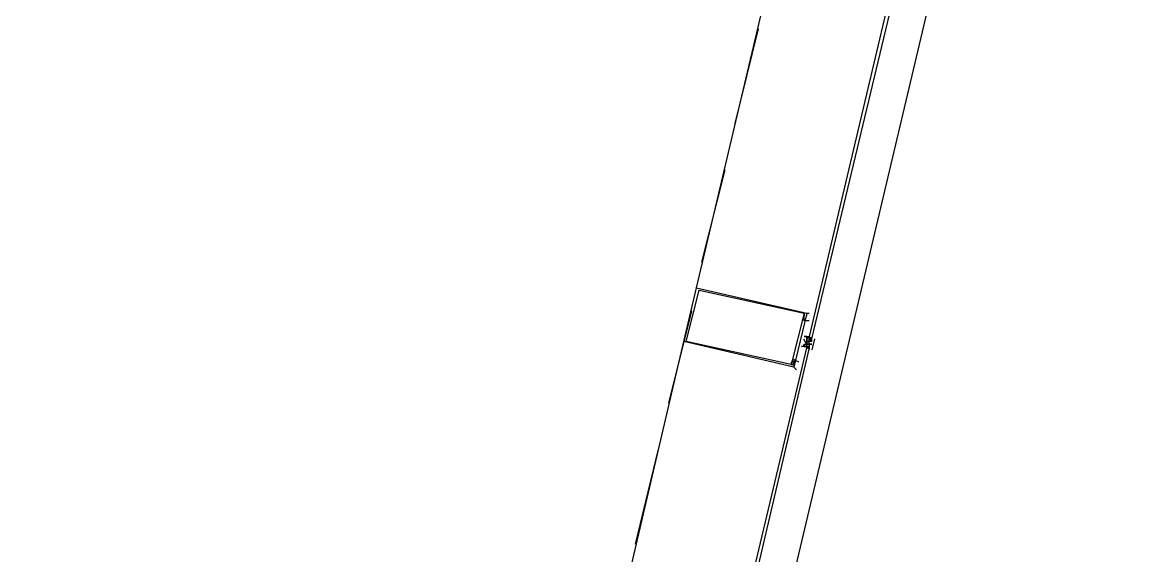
# Model space of a CAD drawing. Header units: feet. Extents: x -84 to 198, y -22 to 181.
# Drawn here: x 110.4 to 116.21, y 31.17 to 33.94 of the extents above; entities that cross this region are included whole.
import ezdxf

# ---------------------------------------------------------------- set-up
doc = ezdxf.new("R2010")
doc.units = ezdxf.units.FT
doc.layers.add('A-LINEA', color=7, linetype='CONTINUOUS')

msp = doc.modelspace()

# ---------------------------------------------------------------- linework, layer by layer
at = {"layer": 'A-LINEA'}
for p, q in [((113.9067, 32.5644), (114.6, 35.4978)), ((114.2267, 33.9111), (114.1067, 33.4178)), ((114.0533, 33.1778), (113.9333, 32.6978)), ((113.88, 32.4444), (113.76, 31.9644)), ((114.4933, 32.4044), (114.4933, 32.4044)), ((114.4933, 32.4044), (114.4933, 32.4044)), ((113.1867, 29.4978), (113.84, 32.2844)), ((114.4667, 32.3111), (114.4667, 32.3111)), ((114.4667, 32.3111), (114.4667, 32.3111)), ((114.48, 32.3111), (114.4667, 32.3111)), ((114.48, 32.3111), (114.4667, 32.3111)), ((114.48, 32.3111), (114.48, 32.3111)), ((114.48, 32.3111), (114.48, 32.3111)), ((114.48, 32.3111), (114.48, 32.3111)), ((114.48, 32.3111), (114.48, 32.3111)), ((114.48, 32.2978), (114.4933, 32.3111)), ((114.48, 32.3111), (114.48, 32.3111)), ((114.48, 32.3111), (114.48, 32.2978)), ((114.48, 32.3111), (114.48, 32.3111)), ((114.48, 32.3111), (114.48, 32.3111)), ((114.48, 32.3111), (114.48, 32.3111)), ((114.48, 32.2978), (114.48, 32.3111)), ((114.48, 32.2978), (114.48, 32.3111)), ((114.48, 32.2978), (114.48, 32.2844)), ((114.48, 32.2978), (114.48, 32.2978)), ((114.48, 32.2978), (114.48, 32.2978)), ((114.48, 32.2978), (114.48, 32.2978)), ((114.48, 32.2978), (114.48, 32.2978)), ((114.48, 32.2978), (114.48, 32.2978)), ((114.48, 32.2844), (114.48, 32.2978)), ((114.48, 32.2978), (114.48, 32.2978)), ((114.48, 32.2978), (114.48, 32.2978)), ((114.48, 32.2978), (114.48, 32.2978)), ((114.48, 32.2844), (114.4933, 32.2844)), ((114.48, 32.2844), (114.48, 32.2844)), ((114.48, 32.2844), (114.48, 32.2844)), ((114.48, 32.2844), (114.48, 32.2844)), ((114.48, 32.2844), (114.48, 32.2844)), ((114.48, 32.2844), (114.48, 32.2844)), ((114.48, 32.2844), (114.4933, 32.2844)), ((114.48, 32.2844), (114.48, 32.2844)), ((114.48, 32.2844), (114.48, 32.2711)), ((114.48, 32.2844), (114.48, 32.2844)), ((114.48, 32.2844), (114.48, 32.2844)), ((114.48, 32.2844), (114.4933, 32.2844)), ((114.48, 32.2844), (114.48, 32.2844)), ((114.48, 32.2844), (114.48, 32.2844)), ((114.48, 32.2844), (114.48, 32.2844)), ((114.48, 32.2844), (114.48, 32.2844)), ((114.48, 32.2844), (114.48, 32.2844)), ((114.48, 32.2844), (114.48, 32.2844)), ((114.48, 32.2844), (114.48, 32.2844)), ((114.4933, 32.3111), (114.4933, 32.3111)), ((114.4933, 32.3111), (114.4933, 32.3111)), ((114.4933, 32.3111), (114.4933, 32.3111)), ((114.4933, 32.3111), (114.4933, 32.3111)), ((114.4933, 32.2978), (114.4933, 32.3111)), ((114.4933, 32.3111), (114.4933, 32.3111)), ((114.4933, 32.3111), (114.4933, 32.3111)), ((114.4933, 32.3111), (114.4933, 32.3111)), ((114.4933, 32.2978), (114.4933, 32.2978)), ((114.4933, 32.2978), (114.4933, 32.2978)), ((114.4933, 32.2978), (114.5067, 32.2978)), ((114.4933, 32.2978), (114.4933, 32.2978)), ((114.4933, 32.2978), (114.4933, 32.2978)), ((114.4933, 32.2978), (114.4933, 32.2978)), ((114.4933, 32.2978), (114.4933, 32.2978)), ((114.4933, 32.2978), (114.4933, 32.2978)), ((114.4933, 32.2978), (114.5067, 32.2844)), ((114.4933, 32.2978), (114.4933, 32.2978)), ((114.4933, 32.2978), (114.4933, 32.2978)), ((114.4933, 32.2978), (114.4933, 32.2978)), ((114.4933, 32.2978), (114.4933, 32.2978)), ((114.4933, 32.2978), (114.4933, 32.2978)), ((114.4933, 32.2978), (114.4933, 32.2978)), ((114.4933, 32.2978), (114.4933, 32.2978)), ((114.4933, 32.2978), (114.4933, 32.2978)), ((114.4933, 32.2978), (114.4933, 32.2978)), ((114.4933, 32.2978), (114.4933, 32.2978)), ((114.4933, 32.2978), (114.4933, 32.2978)), ((114.4933, 32.2978), (114.4933, 32.2978)), ((114.4933, 32.2978), (114.4933, 32.2978)), ((114.4933, 32.2978), (114.4933, 32.2978)), ((114.4933, 32.2978), (114.4933, 32.2978)), ((114.4933, 32.2978), (114.4933, 32.2978)), ((114.4933, 32.2978), (114.4933, 32.2978)), ((114.4933, 32.2844), (114.4933, 32.2978)), ((114.4933, 32.2844), (114.4933, 32.2978)), ((114.4933, 32.2978), (114.4933, 32.2978)), ((114.4933, 32.2978), (114.4933, 32.2978)), ((114.4933, 32.2978), (114.4933, 32.2978)), ((114.4933, 32.2978), (114.4933, 32.2978)), ((114.4933, 32.2844), (114.4933, 32.2844)), ((114.4933, 32.2844), (114.4933, 32.2844)), ((114.4933, 32.2844), (114.4933, 32.2844)), ((114.4933, 32.2844), (114.4933, 32.2844)), ((114.4933, 32.2844), (114.4933, 32.2844)), ((114.4933, 32.2844), (114.4933, 32.2844)), ((114.4933, 32.2844), (114.4933, 32.2844)), ((114.4933, 32.2844), (114.4933, 32.2844)), ((114.4933, 32.2844), (114.4933, 32.2844)), ((114.4933, 32.2844), (114.4933, 32.2844)), ((114.4933, 32.2844), (114.4933, 32.2844)), ((114.4933, 32.2711), (114.4933, 32.2844)), ((114.4933, 32.2844), (114.4933, 32.2844)), ((114.4933, 32.2844), (114.4933, 32.2844)), ((114.4933, 32.2711), (114.4933, 32.2844)), ((114.4933, 32.2844), (114.4933, 32.2844)), ((114.4933, 32.2844), (114.4933, 32.2844)), ((114.4933, 32.2844), (114.4933, 32.2844)), ((114.4933, 32.2844), (114.4933, 32.2844)), ((114.5067, 32.2844), (114.4933, 32.2844)), ((114.4933, 32.2844), (114.4933, 32.2844)), ((114.4933, 32.2844), (114.4933, 32.2844)), ((114.4933, 32.2844), (114.4933, 32.2844)), ((114.4933, 32.2844), (114.4933, 32.2844)), ((114.4933, 32.2844), (114.4933, 32.2844)), ((114.5067, 32.2978), (114.5067, 32.2978)), ((114.5067, 32.2978), (114.5067, 32.2978)), ((114.5067, 32.2978), (114.5067, 32.2978)), ((114.5067, 32.2978), (114.5067, 32.2978)), ((114.5067, 32.2978), (114.5067, 32.2978)), ((114.5067, 32.2978), (114.5067, 32.2978)), ((114.5067, 32.2978), (114.5067, 32.2978)), ((114.5067, 32.2978), (114.5067, 32.2978)), ((114.5067, 32.2978), (114.5067, 32.2978)), ((114.5067, 32.2978), (114.5067, 32.2978)), ((114.5067, 32.2978), (114.5067, 32.2978)), ((114.5067, 32.2978), (114.5067, 32.2978)), ((114.5067, 32.2844), (114.5067, 32.2978)), ((114.5067, 32.2978), (114.5067, 32.2978)), ((114.5067, 32.2844), (114.5067, 32.2978)), ((114.5067, 32.2978), (114.5067, 32.2978)), ((114.5067, 32.2844), (114.5067, 32.2844)), ((114.5067, 32.2844), (114.5067, 32.2844)), ((114.5067, 32.2844), (114.5067, 32.2844)), ((114.5067, 32.2844), (114.5067, 32.2844)), ((114.5067, 32.2844), (114.5067, 32.2844)), ((114.5067, 32.2844), (114.5067, 32.2844)), ((114.5205, 32.2981), (114.5072, 32.2417)), ((114.4533, 32.2578), (114.4533, 32.2578)), ((114.4533, 32.2578), (114.4533, 32.2578)), ((114.4533, 32.2578), (114.4533, 32.2578)), ((114.4533, 32.2578), (114.4533, 32.2578)), ((114.4667, 32.2711), (114.4667, 32.2711)), ((114.4667, 32.2711), (114.48, 32.2711)), ((114.4667, 32.2711), (114.4667, 32.2578)), ((114.4667, 32.2711), (114.48, 32.2711)), ((114.4667, 32.2711), (114.4667, 32.2711)), ((114.4667, 32.2578), (114.4667, 32.2578)), ((114.4667, 32.2578), (114.4667, 32.2578)), ((114.4667, 32.2578), (114.4667, 32.2578)), ((114.4667, 32.2578), (114.4667, 32.2578)), ((114.4667, 32.2578), (114.48, 32.2578)), ((114.4667, 32.2578), (114.4667, 32.2578)), ((114.4667, 32.2578), (114.4667, 32.2578)), ((114.4667, 32.2578), (114.4667, 32.2578)), ((114.4667, 32.2578), (114.4667, 32.2578)), ((114.4667, 32.2578), (114.4667, 32.2578)), ((114.48, 32.2711), (114.48, 32.2711)), ((114.48, 32.2711), (114.48, 32.2711)), ((114.48, 32.2711), (114.48, 32.2711)), ((114.48, 32.2711), (114.48, 32.2711)), ((114.48, 32.2711), (114.48, 32.2711)), ((114.48, 32.2711), (114.4933, 32.2711)), ((114.48, 32.2711), (114.48, 32.2711)), ((114.48, 32.2711), (114.48, 32.2711)), ((114.48, 32.2711), (114.48, 32.2711)), ((114.48, 32.2711), (114.48, 32.2711)), ((114.48, 32.2711), (114.48, 32.2711)), ((114.48, 32.2711), (114.48, 32.2711)), ((114.48, 32.2711), (114.48, 32.2711)), ((114.48, 32.2711), (114.48, 32.2711)), ((114.48, 32.2711), (114.48, 32.2711)), ((114.48, 32.2711), (114.48, 32.2711)), ((114.48, 32.2711), (114.48, 32.2711)), ((114.48, 32.2711), (114.48, 32.2711)), ((114.48, 32.2711), (114.48, 32.2711)), ((114.48, 32.2711), (114.48, 32.2711)), ((114.48, 32.2578), (114.48, 32.2711)), ((114.48, 32.2711), (114.48, 32.2711)), ((114.48, 32.2711), (114.48, 32.2711)), ((114.48, 32.2578), (114.48, 32.2711)), ((114.48, 32.2711), (114.48, 32.2711)), ((114.4933, 32.2711), (114.48, 32.2711)), ((114.48, 32.2711), (114.4933, 32.2711)), ((114.48, 32.2711), (114.48, 32.2711)), ((114.48, 32.2711), (114.48, 32.2711)), ((114.48, 32.2711), (114.48, 32.2711)), ((114.48, 32.2711), (114.48, 32.2711)), ((114.48, 32.2711), (114.48, 32.2711)), ((114.48, 32.2711), (114.48, 32.2711)), ((114.48, 32.2711), (114.48, 32.2711)), ((114.48, 32.2578), (114.48, 32.2578)), ((114.48, 32.2578), (114.48, 32.2578)), ((114.48, 32.2578), (114.48, 32.2578)), ((114.48, 32.2578), (114.48, 32.2578)), ((114.48, 32.2578), (114.48, 32.2578)), ((114.48, 32.2578), (114.48, 32.2578)), ((114.48, 32.2578), (114.48, 32.2578)), ((114.48, 32.2578), (114.48, 32.2578)), ((114.48, 32.2578), (114.48, 32.2578)), ((114.48, 32.2578), (114.48, 32.2578)), ((114.48, 32.2578), (114.4933, 32.2578)), ((114.48, 32.2578), (114.4933, 32.2578)), ((114.48, 32.2578), (114.48, 32.2578)), ((114.48, 32.2578), (114.4933, 32.2578)), ((114.48, 32.2578), (114.48, 32.2578)), ((114.48, 32.2578), (114.4933, 32.2578)), ((114.4933, 32.2578), (114.48, 32.2578)), ((114.4933, 32.2711), (114.4933, 32.2578)), ((114.4933, 32.2711), (114.4933, 32.2711)), ((114.4933, 32.2711), (114.4933, 32.2711)), ((114.4933, 32.2711), (114.4933, 32.2711)), ((114.4933, 32.2711), (114.4933, 32.2711)), ((114.4933, 32.2711), (114.4933, 32.2711)), ((114.4933, 32.2711), (114.4933, 32.2711)), ((114.4933, 32.2711), (114.4933, 32.2711)), ((114.4933, 32.2711), (114.4933, 32.2711)), ((114.4933, 32.2711), (114.4933, 32.2711)), ((114.4933, 32.2711), (114.4933, 32.2711)), ((114.4933, 32.2711), (114.4933, 32.2711)), ((114.4933, 32.2711), (114.4933, 32.2711)), ((114.4933, 32.2711), (114.4933, 32.2711)), ((114.4933, 32.2711), (114.4933, 32.2711)), ((114.4933, 32.2711), (114.4933, 32.2711)), ((114.4933, 32.2711), (114.4933, 32.2711)), ((114.4933, 32.2711), (114.5067, 32.2711)), ((114.4933, 32.2711), (114.4933, 32.2711)), ((114.4933, 32.2711), (114.4933, 32.2711)), ((114.4933, 32.2711), (114.4933, 32.2711)), ((114.4933, 32.2711), (114.4933, 32.2711)), ((114.4933, 32.2711), (114.4933, 32.2711)), ((114.4933, 32.2711), (114.4933, 32.2711)), ((114.4933, 32.2711), (114.4933, 32.2711)), ((114.4933, 32.2711), (114.4933, 32.2711)), ((114.4933, 32.2711), (114.4933, 32.2711)), ((114.4933, 32.2711), (114.4933, 32.2711)), ((114.4933, 32.2711), (114.4933, 32.2711)), ((114.4933, 32.2711), (114.4933, 32.2711)), ((114.4933, 32.2711), (114.4933, 32.2711)), ((114.5067, 32.2711), (114.4933, 32.2711)), ((114.4933, 32.2711), (114.4933, 32.2711)), ((114.5067, 32.2711), (114.4933, 32.2711)), ((114.4933, 32.2578), (114.4933, 32.2578)), ((114.4933, 32.2578), (114.4933, 32.2578)), ((114.4933, 32.2578), (114.4933, 32.2578)), ((114.4933, 32.2578), (114.4933, 32.2578)), ((114.4933, 32.2578), (114.4933, 32.2578)), ((114.4933, 32.2578), (114.4933, 32.2578)), ((114.4933, 32.2578), (114.4933, 32.2578)), ((114.4933, 32.2578), (114.4933, 32.2578)), ((114.4933, 32.2578), (114.4933, 32.2578)), ((114.4933, 32.2578), (114.4933, 32.2578)), ((114.4933, 32.2578), (114.4933, 32.2578)), ((114.4933, 32.2578), (114.4933, 32.2578)), ((114.4933, 32.2578), (114.4933, 32.2578)), ((114.4933, 32.2578), (114.4933, 32.2578)), ((114.4933, 32.2578), (114.4933, 32.2578)), ((114.4933, 32.2578), (114.4933, 32.2578)), ((114.4933, 32.2578), (114.4933, 32.2578)), ((114.4933, 32.2578), (114.4933, 32.2578)), ((114.4933, 32.2578), (114.4933, 32.2444)), ((114.4933, 32.2578), (114.4933, 32.2578)), ((114.4933, 32.2578), (114.4933, 32.2578)), ((114.4933, 32.2578), (114.4933, 32.2578)), ((114.4933, 32.2578), (114.4933, 32.2578)), ((114.4933, 32.2444), (114.4933, 32.2578)), ((114.4933, 32.2444), (114.4933, 32.2444)), ((114.4933, 32.2444), (114.4933, 32.2444)), ((114.5067, 32.2711), (114.5067, 32.2711)), ((114.5067, 32.2711), (114.5067, 32.2711)), ((114.5067, 32.2711), (114.5067, 32.2711)), ((114.5067, 32.2711), (114.5067, 32.2711)), ((114.44, 32.1644), (114.44, 32.1644)), ((113.7067, 31.7244), (113.5867, 31.2311))]:
    msp.add_line(p, q, dxfattribs=at)
for points in [[(116.2133, 38.6711), (113.7333, 28.2044), (104.5733, 30.3778), (104.0133, 27.9911)], [(114.5067, 32.2978), (114.5067, 32.2978), (115.2667, 35.4711), (115.2533, 35.4711), (115.24, 35.4711), (114.4933, 32.3111), (114.5067, 32.2978)], [(113.84, 32.2844), (113.9067, 32.5644), (114.48, 32.4311), (114.4133, 32.1511), (113.84, 32.2844)], [(113.8533, 32.2844), (113.92, 32.5511), (114.4667, 32.4311), (114.4, 32.1644), (113.8533, 32.2844)], [(114.4933, 32.3911), (114.4933, 32.3911), (114.4933, 32.3911), (114.4667, 32.3911), (114.4667, 32.3911), (114.4667, 32.4178), (114.4667, 32.4178), (114.4667, 32.4178), (114.4667, 32.4178), (114.4667, 32.4178), (114.4667, 32.4178), (114.4667, 32.4178), (114.4667, 32.4311), (114.4667, 32.4311), (114.4667, 32.4178), (114.4667, 32.4178), (114.4667, 32.4178)], [(114.48, 32.4178), (114.48, 32.4311), (114.48, 32.4311), (114.4933, 32.4311), (114.4933, 32.4311), (114.4933, 32.4311)], [(114.4933, 32.4178), (114.4933, 32.4178), (114.4933, 32.4178)], [(114.4555, 32.2583), (114.4793, 32.2726), (114.4658, 32.2969)], [(114.4667, 32.3111), (114.48, 32.3111), (114.4933, 32.3111), (114.4933, 32.2978), (114.5067, 32.2978)], [(114.4933, 32.2978), (114.4933, 32.2844), (114.48, 32.2844)], [(114.4933, 32.2978), (114.4933, 32.2844), (114.48, 32.2844)], [(113.7867, 29.2311), (114.4933, 32.2444), (114.48, 32.2578), (113.76, 29.2311), (113.7733, 29.2311), (113.7867, 29.2311)], [(114.4933, 32.2578), (114.48, 32.2578), (114.4533, 32.2578)], [(114.4667, 32.2578), (114.4667, 32.2711), (114.4667, 32.2578)], [(114.4933, 32.2578), (114.48, 32.2578), (114.48, 32.2711)], [(114.44, 32.1778), (114.44, 32.1778), (114.44, 32.1778), (114.4133, 32.1911), (114.4133, 32.1911), (114.4133, 32.1644), (114.4133, 32.1644), (114.4133, 32.1644), (114.4133, 32.1778), (114.4, 32.1778), (114.4, 32.1644), (114.4, 32.1644), (114.4, 32.1644), (114.4, 32.1644), (114.4, 32.1644), (114.4133, 32.1644), (114.4133, 32.1644), (114.4133, 32.1511), (114.4133, 32.1511), (114.4267, 32.1378), (114.4267, 32.1378)], [(114.44, 32.1644), (114.44, 32.1644), (114.44, 32.1644)], [(114.4267, 32.1511), (114.4267, 32.1511), (114.4267, 32.1511)]]:
    msp.add_lwpolyline(points, dxfattribs=at)
for points in [[(114.4667, 32.4178), (114.4667, 32.4178), (114.4667, 32.4178), (114.4667, 32.4178)], [(114.4133, 32.1644), (114.4, 32.1644), (114.4, 32.1644), (114.4133, 32.1644)]]:
    msp.add_lwpolyline(points, close=True, dxfattribs=at)

doc.saveas('drawing.dxf')
